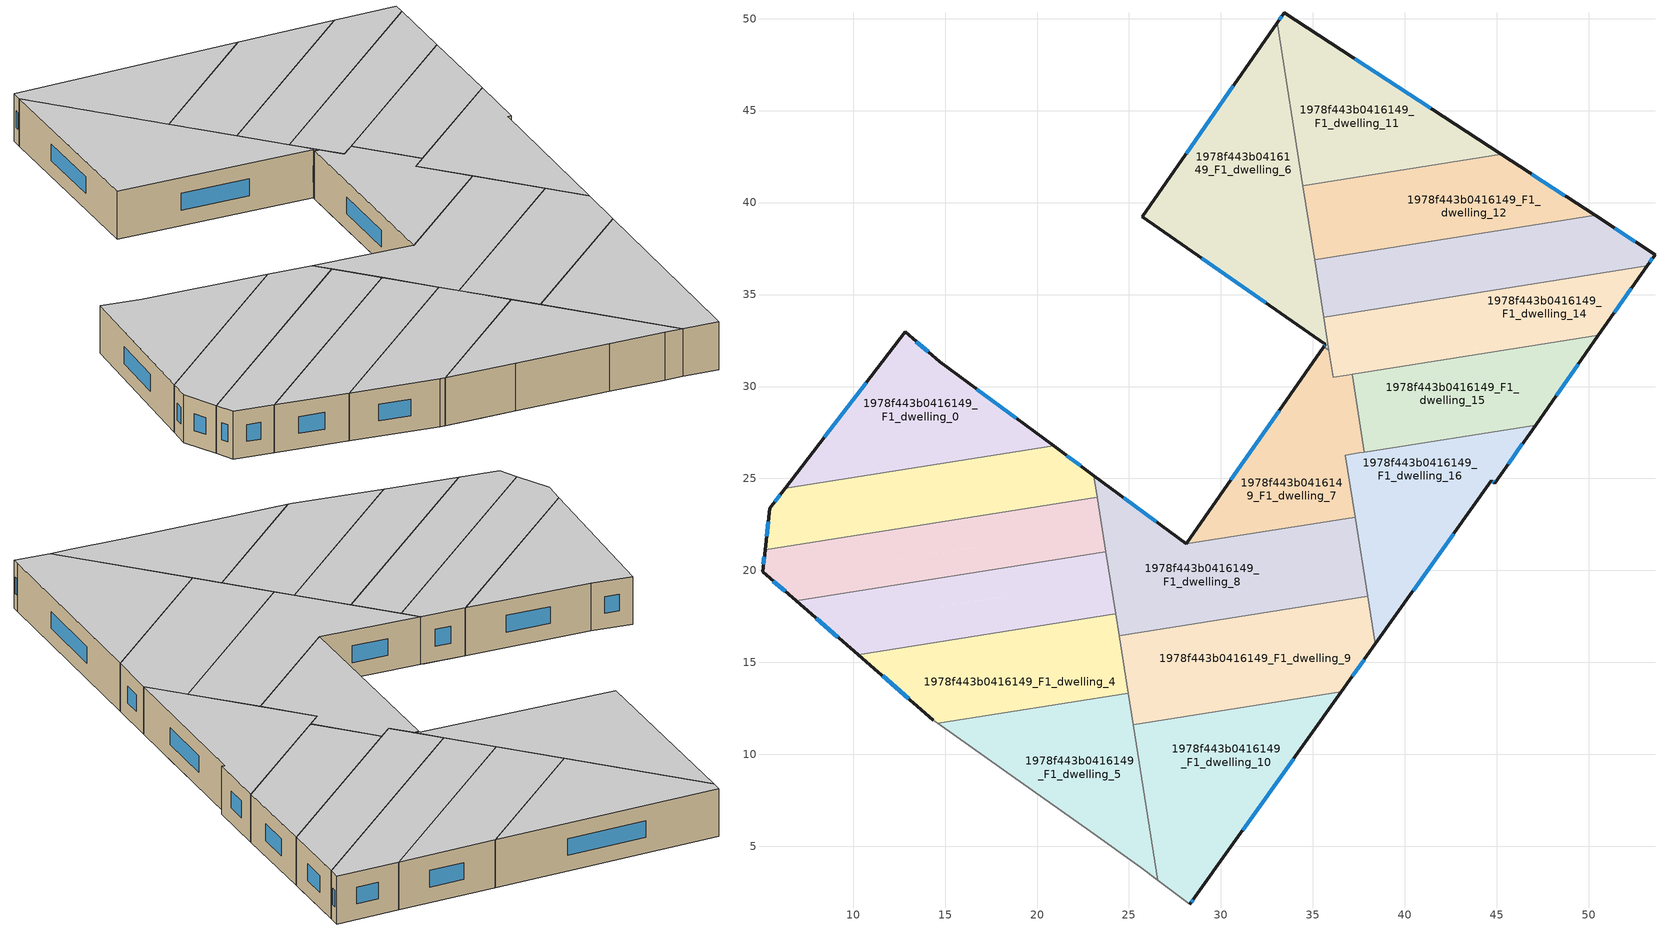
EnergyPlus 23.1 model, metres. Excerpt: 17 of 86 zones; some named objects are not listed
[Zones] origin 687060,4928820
1978f443b0416149_F1_dwelling_0
 floor to 1978f443b0416149_F0_dwelling_7 (EU_floor_Construction): 20.9,26.77 6.32,24.47 12.84,32.97 14.71,31.35 z3
 wall outside (EU_wall_Construction): 20.9,26.77 14.71,31.35 12.84,32.97 6.32,24.47 z3:6
 wall to 1978f443b0416149_F1_dwelling_1 (EU_wall_Construction): 6.32,24.47 20.9,26.77 z3:6
 window (EU_Window_Construction): 10.72,30.21 8.44,27.23 / 14.1,31.88 13.45,32.44 / 18.88,28.26 16.72,29.86 z3.98:5.02
 ceiling to 1978f443b0416149_F2_dwelling_0 (EU_floor_Construction): 20.9,26.77 14.71,31.35 12.84,32.97 6.32,24.47 z6
1978f443b0416149_F1_dwelling_1
 floor to 1978f443b0416149_F0_dwelling_9 (EU_floor_Construction): 16.46,24.27 16.67,22.93 5.21,21.12 5.38,22.52 z3
 floor to 1978f443b0416149_F0_dwelling_8 (EU_floor_Construction): 23.09,25.15 23.27,23.97 16.67,22.93 16.46,24.27 16.5,24.27 22.91,25.29 z3
 floor to 1978f443b0416149_F0_dwelling_7 (EU_floor_Construction): 22.91,25.29 16.48,24.27 16.46,24.27 5.38,22.52 5.48,23.37 6.32,24.47 20.9,26.77 z3
 wall outside (EU_wall_Construction): 23.08,25.16 20.9,26.77 / 6.32,24.47 5.48,23.37 5.21,21.12 z3:6
 wall to 1978f443b0416149_F1_dwelling_2 (EU_wall_Construction): 5.21,21.12 23.27,23.97 z3:6
 wall to 1978f443b0416149_F1_dwelling_8 (EU_wall_Construction): 23.27,23.97 23.08,25.16 z3:6
 window (EU_Window_Construction): 22.37,25.68 21.61,26.25 / 5.39,22.64 5.3,21.85 / 6.04,24.11 5.75,23.73 z3.98:5.02
 ceiling to 1978f443b0416149_F2_dwelling_1 (EU_floor_Construction): 23.27,23.97 23.08,25.16 20.9,26.77 6.32,24.47 5.48,23.37 5.21,21.12 z6
1978f443b0416149_F1_dwelling_10
 floor to 1978f443b0416149_F0_dwelling_16 (EU_floor_Construction): 36.53,13.4 28.58,2.23 28.31,1.85 28.25,1.89 26.68,11.84 z3
 floor to 1978f443b0416149_F0_dwelling_17 (EU_floor_Construction): 26.68,11.84 28.25,1.89 26.56,3.17 25.23,11.61 z3
 wall outside (EU_wall_Construction): 28.31,1.85 28.59,2.23 36.54,13.4 z3:6
 wall to 1978f443b0416149_F1_dwelling_9 (EU_wall_Construction): 36.54,13.4 25.23,11.61 z3:6
 wall adiabatic (EU_wall_Construction): 26.56,3.17 28.31,1.85 z3:6
 wall to 1978f443b0416149_F1_dwelling_5 (EU_wall_Construction): 25.23,11.61 26.56,3.17 z3:6
 window (EU_Window_Construction): 31.17,5.86 33.95,9.77 / 28.4,1.98 28.49,2.11 z3.98:5.02
 ceiling to 1978f443b0416149_F2_dwelling_10 (EU_floor_Construction): 28.59,2.23 36.54,13.4 25.23,11.61 26.56,3.17 28.31,1.85 z6
1978f443b0416149_F1_dwelling_11
 floor adiabatic (EU_floor_Construction): 45.24,42.62 34.45,40.91 33.05,49.77 33.44,50.32 z3
 wall outside (EU_wall_Construction): 45.24,42.62 33.44,50.32 33.05,49.77 z3:6
 wall to 1978f443b0416149_F1_dwelling_12 (EU_wall_Construction): 34.45,40.91 45.24,42.62 z3:6
 wall to 1978f443b0416149_F1_dwelling_6 (EU_wall_Construction): 33.05,49.77 34.45,40.91 z3:6
 window (EU_Window_Construction): 33.31,50.14 33.17,49.95 / 41.4,45.12 37.28,47.82 z3.98:5.02
 ceiling to 1978f443b0416149_F2_dwelling_11 (EU_floor_Construction): 45.24,42.62 33.44,50.32 33.05,49.77 34.45,40.91 z6
1978f443b0416149_F1_dwelling_12
 floor to 1978f443b0416149_F0_dwelling_2 (EU_floor_Construction): 50.33,39.3 39.49,37.58 38.98,40.86 46.19,42 z3
 floor to 1978f443b0416149_F0_dwelling_0 (EU_floor_Construction): 46.19,42 35.41,40.3 35.3,41.05 45.24,42.62 z3
 floor adiabatic (EU_floor_Construction): 38.98,40.86 39.49,37.58 35.09,36.89 34.45,40.91 35.3,41.05 35.41,40.3 z3
 wall outside (EU_wall_Construction): 50.34,39.3 45.24,42.62 z3:6
 wall to 1978f443b0416149_F1_dwelling_13 (EU_wall_Construction): 35.09,36.89 50.34,39.3 z3:6
 wall to 1978f443b0416149_F1_dwelling_6 (EU_wall_Construction): 34.45,40.91 35.09,36.89 z3:6
 window (EU_Window_Construction): 48.68,40.38 46.9,41.54 z3.98:5.02
 ceiling to 1978f443b0416149_F2_dwelling_12 (EU_floor_Construction): 50.34,39.3 45.24,42.62 34.45,40.91 35.09,36.89 z6
1978f443b0416149_F1_dwelling_13
 floor to 1978f443b0416149_F0_dwelling_4 (EU_floor_Construction): 53.59,37.17 53.17,36.56 43.25,34.99 43.05,36.26 52.66,37.78 z3
 floor to 1978f443b0416149_F0_dwelling_2 (EU_floor_Construction): 52.66,37.78 39.79,35.74 39.49,37.58 50.33,39.3 z3
 floor to 1978f443b0416149_F0_dwelling_5 (EU_floor_Construction): 43.05,36.26 43.25,34.99 35.58,33.78 35.38,35.04 z3
 floor to 1978f443b0416149_F0_dwelling_3 (EU_floor_Construction): 39.49,37.58 39.79,35.74 35.38,35.04 35.09,36.89 z3
 wall outside (EU_wall_Construction): 53.17,36.56 53.6,37.17 50.34,39.3 z3:6
 wall to 1978f443b0416149_F1_dwelling_14 (EU_wall_Construction): 35.58,33.78 53.17,36.56 z3:6
 wall to 1978f443b0416149_F1_dwelling_6 (EU_wall_Construction): 35.09,36.89 35.58,33.78 z3:6
 window (EU_Window_Construction): 52.54,37.86 51.4,38.61 / 53.31,36.76 53.46,36.97 z3.98:5.02
 ceiling to 1978f443b0416149_F2_dwelling_13 (EU_floor_Construction): 53.17,36.56 53.6,37.17 50.34,39.3 35.09,36.89 35.58,33.78 z6
1978f443b0416149_F1_dwelling_14
 floor to 1978f443b0416149_F0_dwelling_5 (EU_floor_Construction): 43.25,34.99 43.71,32.05 36.04,30.84 35.58,33.78 z3
 floor to 1978f443b0416149_F0_dwelling_4 (EU_floor_Construction): 53.17,36.56 50.79,33.17 43.71,32.05 43.25,34.99 z3
 floor to 1978f443b0416149_F0_dwelling_6 (EU_floor_Construction): 50.79,33.17 50.52,32.78 37.13,30.67 36.83,30.62 36.09,30.5 36.04,30.84 z3
 wall outside (EU_wall_Construction): 50.52,32.78 53.17,36.56 z3:6
 wall to 1978f443b0416149_F1_dwelling_15 (EU_wall_Construction): 37.13,30.67 50.52,32.78 z3:6
 wall to 1978f443b0416149_F1_dwelling_7 (EU_wall_Construction): 35.86,31.98 36.09,30.5 36.83,30.62 / 36.84,30.62 37.13,30.67 z3:6
 wall to 1978f443b0416149_F1_dwelling_6 (EU_wall_Construction): 35.58,33.78 35.86,31.98 z3:6
 window (EU_Window_Construction): 51.38,34.01 52.31,35.33 z3.98:5.02
 ceiling to 1978f443b0416149_F2_dwelling_14 (EU_floor_Construction): 50.52,32.78 53.17,36.56 35.58,33.78 36.09,30.5 z6
1978f443b0416149_F1_dwelling_15
 floor to 1978f443b0416149_F0_dwelling_6 (EU_floor_Construction): 50.52,32.78 47.1,27.9 37.8,26.43 37.13,30.67 z3
 wall outside (EU_wall_Construction): 47.1,27.9 50.52,32.78 z3:6
 wall to 1978f443b0416149_F1_dwelling_7 (EU_wall_Construction): 37.13,30.67 37.8,26.43 z3:6
 wall to 1978f443b0416149_F1_dwelling_16 (EU_wall_Construction): 37.8,26.43 47.1,27.9 z3:6
 window (EU_Window_Construction): 48.22,29.49 49.41,31.2 z3.98:5.02
 ceiling to 1978f443b0416149_F2_dwelling_15 (EU_floor_Construction): 47.1,27.9 50.52,32.78 37.13,30.67 37.8,26.43 z6
1978f443b0416149_F1_dwelling_16
 floor to 1978f443b0416149_F0_dwelling_6 (EU_floor_Construction): 47.1,27.9 44.9,24.75 44.7,24.88 44.21,24.18 37.27,23.09 36.77,26.27 z3
 floor to 1978f443b0416149_F0_dwelling_13 (EU_floor_Construction): 40.28,18.66 38.39,16.01 38.02,18.3 z3
 floor to 1978f443b0416149_F0_dwelling_10 (EU_floor_Construction): 44.21,24.18 40.28,18.66 38.02,18.3 37.27,23.09 z3
 wall outside (EU_wall_Construction): 38.39,16 44.71,24.88 44.9,24.75 47.1,27.9 z3:6
 wall to 1978f443b0416149_F1_dwelling_8 (EU_wall_Construction): 37.3,22.89 37.98,18.59 z3:6
 wall to 1978f443b0416149_F1_dwelling_7 (EU_wall_Construction): 37.8,26.43 37.51,26.39 / 37.5,26.39 36.77,26.27 37.3,22.89 z3:6
 wall to 1978f443b0416149_F1_dwelling_9 (EU_wall_Construction): 37.98,18.59 38.39,16 z3:6
 window (EU_Window_Construction): 45.61,25.78 46.39,26.88 / 44.77,24.84 44.83,24.79 / 40.44,18.89 42.65,21.99 z3.98:5.02
 ceiling to 1978f443b0416149_F2_dwelling_16 (EU_floor_Construction): 38.39,16 44.71,24.88 44.9,24.75 47.1,27.9 36.77,26.27 z6
1978f443b0416149_F1_dwelling_2
 floor to 1978f443b0416149_F0_dwelling_9 (EU_floor_Construction): 16.67,22.93 16.92,21.32 5.56,19.53 5.08,19.94 5.21,21.12 z3
 floor to 1978f443b0416149_F0_dwelling_8 (EU_floor_Construction): 23.27,23.97 23.53,22.37 20.99,21.97 21.21,20.6 17.18,19.97 16.96,21.33 16.92,21.32 16.67,22.93 z3
 floor adiabatic (EU_floor_Construction): 23.53,22.37 23.74,21 21.21,20.6 20.99,21.97 z3
 floor to 1978f443b0416149_F0_dwelling_11 (EU_floor_Construction): 16.96,21.33 17.18,19.97 6.92,18.34 5.56,19.53 z3
 wall outside (EU_wall_Construction): 5.21,21.12 5.08,19.94 6.92,18.34 z3:6
 wall to 1978f443b0416149_F1_dwelling_3 (EU_wall_Construction): 6.92,18.34 23.74,21 z3:6
 wall to 1978f443b0416149_F1_dwelling_8 (EU_wall_Construction): 23.74,21 23.27,23.97 z3:6
 window (EU_Window_Construction): 5.17,20.74 5.12,20.32 / 5.67,19.42 6.32,18.86 z3.98:5.02
 ceiling to 1978f443b0416149_F2_dwelling_2 (EU_floor_Construction): 23.74,21 23.27,23.97 5.21,21.12 5.08,19.94 6.92,18.34 z6
1978f443b0416149_F1_dwelling_3
 floor to 1978f443b0416149_F0_dwelling_14 (EU_floor_Construction): 23.98,19.49 24.27,17.64 10.27,15.42 8.43,17.03 z3
 floor to 1978f443b0416149_F0_dwelling_11 (EU_floor_Construction): 17.18,19.97 17.42,18.45 8.43,17.03 6.92,18.34 z3
 floor to 1978f443b0416149_F0_dwelling_8 (EU_floor_Construction): 21.21,20.6 21.45,19.09 17.42,18.45 17.18,19.97 z3
 floor adiabatic (EU_floor_Construction): 23.74,21 23.98,19.49 21.45,19.09 21.21,20.6 z3
 wall outside (EU_wall_Construction): 6.92,18.34 10.27,15.42 z3:6
 wall to 1978f443b0416149_F1_dwelling_4 (EU_wall_Construction): 10.27,15.42 24.27,17.64 z3:6
 wall to 1978f443b0416149_F1_dwelling_8 (EU_wall_Construction): 24.27,17.64 23.74,21 z3:6
 window (EU_Window_Construction): 8.01,17.39 9.18,16.37 z3.98:5.02
 ceiling to 1978f443b0416149_F2_dwelling_3 (EU_floor_Construction): 24.27,17.64 23.74,21 6.92,18.34 10.27,15.42 z6
1978f443b0416149_F1_dwelling_4
 floor to 1978f443b0416149_F0_dwelling_14 (EU_floor_Construction): 24.27,17.64 24.51,16.16 11.74,14.15 10.27,15.42 z3
 floor to 1978f443b0416149_F0_dwelling_15 (EU_floor_Construction): 24.51,16.16 24.95,13.34 14.6,11.7 14.37,11.86 11.74,14.15 z3
 wall outside (EU_wall_Construction): 10.27,15.42 14.37,11.86 z3:6
 wall to 1978f443b0416149_F1_dwelling_5 (EU_wall_Construction): 14.6,11.7 24.95,13.34 z3:6
 wall adiabatic (EU_wall_Construction): 14.37,11.86 14.6,11.7 z3:6
 wall to 1978f443b0416149_F1_dwelling_9 (EU_wall_Construction): 24.95,13.34 24.46,16.45 z3:6
 wall to 1978f443b0416149_F1_dwelling_8 (EU_wall_Construction): 24.46,16.45 24.27,17.64 z3:6
 window (EU_Window_Construction): 11.6,14.26 13.03,13.02 z3.98:5.02
 ceiling to 1978f443b0416149_F2_dwelling_4 (EU_floor_Construction): 24.95,13.34 24.27,17.64 10.27,15.42 14.37,11.86 14.6,11.7 z6
1978f443b0416149_F1_dwelling_5
 floor to 1978f443b0416149_F0_dwelling_15 (EU_floor_Construction): 24.95,13.34 25.18,11.9 16.29,10.5 14.6,11.7 z3
 floor to 1978f443b0416149_F0_dwelling_17 (EU_floor_Construction): 25.18,11.9 26.56,3.17 25.67,3.84 22.89,5.82 18.17,9.16 16.29,10.5 z3
 wall adiabatic (EU_wall_Construction): 14.6,11.7 18.17,9.16 22.89,5.82 25.67,3.84 26.56,3.17 z3:6
 wall to 1978f443b0416149_F1_dwelling_9 (EU_wall_Construction): 25.23,11.61 24.95,13.34 z3:6
 ceiling to 1978f443b0416149_F2_dwelling_5 (EU_floor_Construction): 26.56,3.17 24.95,13.34 14.6,11.7 18.17,9.16 22.89,5.82 25.67,3.84 z6
1978f443b0416149_F1_dwelling_6
 floor adiabatic (EU_floor_Construction): 33.05,49.77 34.57,40.17 26.27,38.85 25.72,39.24 z3; 34.57,40.17 35.38,35.04 32.4,34.57 26.27,38.85 z3
 floor to 1978f443b0416149_F0_dwelling_5 (EU_floor_Construction): 35.38,35.04 35.86,31.98 35.59,32.17 35.68,32.29 32.4,34.57 z3
 wall outside (EU_wall_Construction): 33.05,49.77 25.72,39.24 35.68,32.29 35.59,32.17 z3:6
 wall to 1978f443b0416149_F1_dwelling_7 (EU_wall_Construction): 35.59,32.17 35.86,31.98 z3:6
 window (EU_Window_Construction): 35.65,32.25 35.62,32.21 / 28.95,36.98 32.44,34.55 / 30.66,46.34 28.1,42.66 z3.98:5.02
 ceiling to 1978f443b0416149_F2_dwelling_6 (EU_floor_Construction): 35.86,31.98 33.05,49.77 25.72,39.24 35.68,32.29 35.59,32.17 z6
1978f443b0416149_F1_dwelling_7
 floor to 1978f443b0416149_F0_dwelling_5 (EU_floor_Construction): 35.86,31.98 36.04,30.84 34.49,30.59 35.59,32.17 z3
 floor to 1978f443b0416149_F0_dwelling_6 (EU_floor_Construction): 37.13,30.67 37.8,26.43 37.51,26.39 36.77,26.27 37.27,23.09 28.26,21.66 34.49,30.59 36.04,30.84 36.09,30.5 36.83,30.62 z3
 floor to 1978f443b0416149_F0_dwelling_12 (EU_floor_Construction): 32.1,22.27 32.13,22.08 28.11,21.44 28.26,21.66 z3
 floor to 1978f443b0416149_F0_dwelling_10 (EU_floor_Construction): 37.27,23.09 37.3,22.89 32.13,22.08 32.1,22.27 z3
 wall outside (EU_wall_Construction): 35.59,32.17 28.11,21.44 z3:6
 wall to 1978f443b0416149_F1_dwelling_8 (EU_wall_Construction): 28.11,21.44 37.3,22.89 z3:6
 window (EU_Window_Construction): 33.16,28.68 30.54,24.93 z3.98:5.02
 ceiling to 1978f443b0416149_F2_dwelling_7 (EU_floor_Construction): 37.3,22.89 36.77,26.27 37.51,26.39 37.8,26.43 37.13,30.67 36.83,30.62 36.09,30.5 35.86,31.98 35.59,32.17 28.11,21.44 z6
1978f443b0416149_F1_dwelling_8
 floor to 1978f443b0416149_F0_dwelling_10 (EU_floor_Construction): 37.3,22.89 37.98,18.59 32.81,17.77 32.13,22.08 z3
 floor to 1978f443b0416149_F0_dwelling_12 (EU_floor_Construction): 32.13,22.08 32.81,17.77 25.94,16.69 25.46,19.72 23.98,19.49 23.53,22.37 26.27,22.8 28.11,21.44 z3
 floor to 1978f443b0416149_F0_dwelling_14 (EU_floor_Construction): 25.46,19.72 25.94,16.69 24.46,16.45 23.98,19.49 z3
 floor to 1978f443b0416149_F0_dwelling_8 (EU_floor_Construction): 26.27,22.8 23.53,22.37 23.09,25.15 z3
 wall outside (EU_wall_Construction): 28.11,21.44 23.08,25.16 z3:6
 wall to 1978f443b0416149_F1_dwelling_9 (EU_wall_Construction): 24.46,16.45 37.98,18.59 z3:6
 window (EU_Window_Construction): 26.47,22.65 24.72,23.95 z3.98:5.02
 ceiling to 1978f443b0416149_F2_dwelling_8 (EU_floor_Construction): 37.98,18.59 37.3,22.89 28.11,21.44 23.08,25.16 24.46,16.45 z6
1978f443b0416149_F1_dwelling_9
 floor to 1978f443b0416149_F0_dwelling_13 (EU_floor_Construction): 38.02,18.3 38.39,16.01 36.77,13.74 26.66,12.14 25.99,16.4 26.13,16.42 z3
 floor to 1978f443b0416149_F0_dwelling_10 (EU_floor_Construction): 37.98,18.59 38.02,18.3 32.86,17.49 32.81,17.77 z3
 floor to 1978f443b0416149_F0_dwelling_15 (EU_floor_Construction): 25.99,16.4 26.66,12.14 26.56,12.12 25.18,11.9 24.51,16.16 25.89,16.38 z3
 floor to 1978f443b0416149_F0_dwelling_16 (EU_floor_Construction): 36.77,13.74 36.53,13.4 26.68,11.84 26.63,12.13 26.66,12.14 z3
 floor to 1978f443b0416149_F0_dwelling_14 (EU_floor_Construction): 25.94,16.69 25.99,16.4 25.89,16.38 24.51,16.16 24.46,16.45 z3
 floor to 1978f443b0416149_F0_dwelling_17 (EU_floor_Construction): 26.63,12.13 26.68,11.84 25.23,11.61 25.18,11.9 26.56,12.12 z3
 floor to 1978f443b0416149_F0_dwelling_12 (EU_floor_Construction): 32.81,17.77 32.86,17.49 26.13,16.42 25.99,16.4 25.94,16.69 z3
 wall outside (EU_wall_Construction): 36.54,13.4 38.39,16 z3:6
 window (EU_Window_Construction): 37.14,14.25 37.79,15.16 z3.98:5.02
 ceiling to 1978f443b0416149_F2_dwelling_9 (EU_floor_Construction): 36.54,13.4 38.39,16 37.98,18.59 24.46,16.45 25.23,11.61 z6
[Building]
EU S2 Campaign: North Axis=0; Terrain=City; Solar Distribution=FullExterior
[Site:Location]
Bologna: Latitude=44.5; Longitude=11.25; Time Zone=1; Elevation=37
[SizingPeriod:WeatherFileDays]
AnnualSizingPeriod: Begin Month=1; Begin Day of Month=1; End Month=12; End Day of Month=31; Day of Week for Start Day=Monday; Use Weather File Daylight Saving Period=No; Use Weather File Rain and Snow Indicators=No
[MATERIAL]
EU_InternalMass_Material: Roughness=MediumRough; Thickness=0.1; Conductivity=1; Density=1800; Specific Heat=900; Thermal Absorptance=0.9; Solar Absorptance=0.7; Visible Absorptance=0.7
[MATERIAL:NOMASS] Roughness=MediumRough; Thermal Absorptance=0.9; Solar Absorptance=0.7; Visible Absorptance=0.7
Name | Thermal Resistance
EU_wall_NoMass | 0.905828
EU_floor_NoMass | 0.67114
[WINDOWMATERIAL:SIMPLEGLAZINGSYSTEM]
EU_Window_SimpleGlazing: UFactor=4.52486; Solar Heat Gain Coefficient=0.85; Visible Transmittance=0.85
[CONSTRUCTION]
EU_wall_Construction: EU_wall_NoMass
EU_floor_Construction: EU_floor_NoMass
EU_Window_Construction: EU_Window_SimpleGlazing
EU_InternalMass_Construction: EU_InternalMass_Material
[ZONE] Type=1; Multiplier=1; Ceiling Height=autocalculate; Floor Area=autocalculate; Part of Total Floor Area=Yes
Name | Volume
1978f443b0416149_F1_dwelling_0; 1978f443b0416149_F1_dwelling_11 | 161.229
1978f443b0416149_F1_dwelling_1; 1978f443b0416149_F1_dwelling_16 | 161.221
1978f443b0416149_F1_dwelling_10 | 193.496
1978f443b0416149_F1_dwelling_12 | 161.226
1978f443b0416149_F1_dwelling_13; 1978f443b0416149_F1_dwelling_14 | 161.257
1978f443b0416149_F1_dwelling_15 | 147.734
1978f443b0416149_F1_dwelling_2 | 162.883
1978f443b0416149_F1_dwelling_3 | 159.631
1978f443b0416149_F1_dwelling_4 | 161.227
1978f443b0416149_F1_dwelling_5 | 161.262
1978f443b0416149_F1_dwelling_6 | 237.422
1978f443b0416149_F1_dwelling_7 | 148.396
1978f443b0416149_F1_dwelling_8 | 208.181
1978f443b0416149_F1_dwelling_9 | 193.497
[INTERNALMASS] Construction=EU_InternalMass_Construction
Name | Zone or ZoneList | Surface Area
1978f443b0416149_F1_dwelling_0_EU_InternalMass | 1978f443b0416149_F1_dwelling_0 | 53.7431
1978f443b0416149_F1_dwelling_1_EU_InternalMass | 1978f443b0416149_F1_dwelling_1 | 53.7386
1978f443b0416149_F1_dwelling_2_EU_InternalMass | 1978f443b0416149_F1_dwelling_2 | 54.2943
1978f443b0416149_F1_dwelling_3_EU_InternalMass | 1978f443b0416149_F1_dwelling_3 | 53.2098
1978f443b0416149_F1_dwelling_4_EU_InternalMass | 1978f443b0416149_F1_dwelling_4 | 53.7427
1978f443b0416149_F1_dwelling_5_EU_InternalMass | 1978f443b0416149_F1_dwelling_5 | 53.7495
1978f443b0416149_F1_dwelling_6_EU_InternalMass | 1978f443b0416149_F1_dwelling_6 | 79.1383
1978f443b0416149_F1_dwelling_7_EU_InternalMass | 1978f443b0416149_F1_dwelling_7 | 49.4657
1978f443b0416149_F1_dwelling_8_EU_InternalMass | 1978f443b0416149_F1_dwelling_8 | 69.3966
1978f443b0416149_F1_dwelling_9_EU_InternalMass | 1978f443b0416149_F1_dwelling_9 | 64.4987
1978f443b0416149_F1_dwelling_10_EU_InternalMass | 1978f443b0416149_F1_dwelling_10 | 64.4982
1978f443b0416149_F1_dwelling_11_EU_InternalMass | 1978f443b0416149_F1_dwelling_11 | 53.7467
1978f443b0416149_F1_dwelling_12_EU_InternalMass | 1978f443b0416149_F1_dwelling_12 | 53.7419
1978f443b0416149_F1_dwelling_13_EU_InternalMass | 1978f443b0416149_F1_dwelling_13 | 53.7525
1978f443b0416149_F1_dwelling_14_EU_InternalMass | 1978f443b0416149_F1_dwelling_14 | 53.7523
1978f443b0416149_F1_dwelling_15_EU_InternalMass | 1978f443b0416149_F1_dwelling_15 | 49.2441
1978f443b0416149_F1_dwelling_16_EU_InternalMass | 1978f443b0416149_F1_dwelling_16 | 53.7417
[OTHEREQUIPMENT] Fuel Type=Electricity; Design Level Calculation Method=Watts/Area; Power per Zone Floor Area=1; Fraction Latent=0; Fraction Radiant=0; Fraction Lost=0; Carbon Dioxide Generation Rate=0; EndUse Subcategory=EU_Step8_InternalGains
Name | Zone or ZoneList or Space or SpaceList | Schedule
EU_Step8_InternalGain_1978f443b0416149_F1_dwelling_0_f000 | 1978f443b0416149_F1_dwelling_0 | EU_Step8_GainSchedule_1978f443b0416149_F1_dwelling_0_f000
EU_Step8_InternalGain_1978f443b0416149_F1_dwelling_1_f000 | 1978f443b0416149_F1_dwelling_1 | EU_Step8_GainSchedule_1978f443b0416149_F1_dwelling_1_f000
EU_Step8_InternalGain_1978f443b0416149_F1_dwelling_2_f000 | 1978f443b0416149_F1_dwelling_2 | EU_Step8_GainSchedule_1978f443b0416149_F1_dwelling_2_f000
EU_Step8_InternalGain_1978f443b0416149_F1_dwelling_3_f000 | 1978f443b0416149_F1_dwelling_3 | EU_Step8_GainSchedule_1978f443b0416149_F1_dwelling_3_f000
EU_Step8_InternalGain_1978f443b0416149_F1_dwelling_4_f000 | 1978f443b0416149_F1_dwelling_4 | EU_Step8_GainSchedule_1978f443b0416149_F1_dwelling_4_f000
EU_Step8_InternalGain_1978f443b0416149_F1_dwelling_5_f000 | 1978f443b0416149_F1_dwelling_5 | EU_Step8_GainSchedule_1978f443b0416149_F1_dwelling_5_f000
EU_Step8_InternalGain_1978f443b0416149_F1_dwelling_6_f000 | 1978f443b0416149_F1_dwelling_6 | EU_Step8_GainSchedule_1978f443b0416149_F1_dwelling_6_f000
EU_Step8_InternalGain_1978f443b0416149_F1_dwelling_7_f000 | 1978f443b0416149_F1_dwelling_7 | EU_Step8_GainSchedule_1978f443b0416149_F1_dwelling_7_f000
EU_Step8_InternalGain_1978f443b0416149_F1_dwelling_8_f000 | 1978f443b0416149_F1_dwelling_8 | EU_Step8_GainSchedule_1978f443b0416149_F1_dwelling_8_f000
EU_Step8_InternalGain_1978f443b0416149_F1_dwelling_9_f000 | 1978f443b0416149_F1_dwelling_9 | EU_Step8_GainSchedule_1978f443b0416149_F1_dwelling_9_f000
EU_Step8_InternalGain_1978f443b0416149_F1_dwelling_10_f000 | 1978f443b0416149_F1_dwelling_10 | EU_Step8_GainSchedule_1978f443b0416149_F1_dwelling_10_f000
EU_Step8_InternalGain_1978f443b0416149_F1_dwelling_11_f000 | 1978f443b0416149_F1_dwelling_11 | EU_Step8_GainSchedule_1978f443b0416149_F1_dwelling_11_f000
EU_Step8_InternalGain_1978f443b0416149_F1_dwelling_12_f000 | 1978f443b0416149_F1_dwelling_12 | EU_Step8_GainSchedule_1978f443b0416149_F1_dwelling_12_f000
EU_Step8_InternalGain_1978f443b0416149_F1_dwelling_13_f000 | 1978f443b0416149_F1_dwelling_13 | EU_Step8_GainSchedule_1978f443b0416149_F1_dwelling_13_f000
EU_Step8_InternalGain_1978f443b0416149_F1_dwelling_14_f000 | 1978f443b0416149_F1_dwelling_14 | EU_Step8_GainSchedule_1978f443b0416149_F1_dwelling_14_f000
EU_Step8_InternalGain_1978f443b0416149_F1_dwelling_15_f000 | 1978f443b0416149_F1_dwelling_15 | EU_Step8_GainSchedule_1978f443b0416149_F1_dwelling_15_f000
EU_Step8_InternalGain_1978f443b0416149_F1_dwelling_16_f000 | 1978f443b0416149_F1_dwelling_16 | EU_Step8_GainSchedule_1978f443b0416149_F1_dwelling_16_f000
[ZONEVENTILATION:DESIGNFLOWRATE] Schedule=EU_AlwaysOn; Design Flow Rate Calculation Method=AirChanges/Hour; Air Changes per Hour=0.73129; Ventilation Type=Natural; Fan Pressure Rise=0; Fan Total Efficiency=1; Constant Term Coefficient=1; Temperature Term Coefficient=0; Velocity Term Coefficient=0; Velocity Squared Term Coefficient=0; Minimum Indoor Temperature=-100; Maximum Indoor Temperature=100; Delta Temperature=-100; Minimum Outdoor Temperature=-100; Maximum Outdoor Temperature=100; Maximum Wind Speed=40
Name | Zone or ZoneList or Space or SpaceList
EU_ConstantAir_1978f443b0416149_F1_dwelling_0 | 1978f443b0416149_F1_dwelling_0
EU_ConstantAir_1978f443b0416149_F1_dwelling_1 | 1978f443b0416149_F1_dwelling_1
EU_ConstantAir_1978f443b0416149_F1_dwelling_2 | 1978f443b0416149_F1_dwelling_2
EU_ConstantAir_1978f443b0416149_F1_dwelling_3 | 1978f443b0416149_F1_dwelling_3
EU_ConstantAir_1978f443b0416149_F1_dwelling_4 | 1978f443b0416149_F1_dwelling_4
EU_ConstantAir_1978f443b0416149_F1_dwelling_5 | 1978f443b0416149_F1_dwelling_5
EU_ConstantAir_1978f443b0416149_F1_dwelling_6 | 1978f443b0416149_F1_dwelling_6
EU_ConstantAir_1978f443b0416149_F1_dwelling_7 | 1978f443b0416149_F1_dwelling_7
EU_ConstantAir_1978f443b0416149_F1_dwelling_8 | 1978f443b0416149_F1_dwelling_8
EU_ConstantAir_1978f443b0416149_F1_dwelling_9 | 1978f443b0416149_F1_dwelling_9
EU_ConstantAir_1978f443b0416149_F1_dwelling_10 | 1978f443b0416149_F1_dwelling_10
EU_ConstantAir_1978f443b0416149_F1_dwelling_11 | 1978f443b0416149_F1_dwelling_11
EU_ConstantAir_1978f443b0416149_F1_dwelling_12 | 1978f443b0416149_F1_dwelling_12
EU_ConstantAir_1978f443b0416149_F1_dwelling_13 | 1978f443b0416149_F1_dwelling_13
EU_ConstantAir_1978f443b0416149_F1_dwelling_14 | 1978f443b0416149_F1_dwelling_14
EU_ConstantAir_1978f443b0416149_F1_dwelling_15 | 1978f443b0416149_F1_dwelling_15
EU_ConstantAir_1978f443b0416149_F1_dwelling_16 | 1978f443b0416149_F1_dwelling_16
[HVACTEMPLATE:ZONE:IDEALLOADSAIRSYSTEM] System Availability Schedule=EU_AlwaysOn; Maximum Heating Supply Air Temperature=50; Minimum Cooling Supply Air Temperature=13; Maximum Heating Supply Air Humidity Ratio=0.0156; Minimum Cooling Supply Air Humidity Ratio=0.0077; Heating Limit=NoLimit; Cooling Limit=NoLimit; Heating Availability Schedule=EU_AlwaysOn; Cooling Availability Schedule=EU_CoolingOff; Dehumidification Control Type=ConstantSensibleHeatRatio; Cooling Sensible Heat Ratio=0.7; Dehumidification Setpoint=60; Humidification Control Type=None; Humidification Setpoint=30; Outdoor Air Method=None; Outdoor Air Flow Rate per Person=0.00944; Outdoor Air Flow Rate per Zone Floor Area=0; Outdoor Air Flow Rate per Zone=0; Demand Controlled Ventilation Type=None; Outdoor Air Economizer Type=NoEconomizer; Heat Recovery Type=None; Sensible Heat Recovery Effectiveness=0.7; Latent Heat Recovery Effectiveness=0.65
Name | Template Thermostat
1978f443b0416149_F1_dwelling_0 | EU_HeatOnly_1978f443b0416149_F1_dwelling_0
1978f443b0416149_F1_dwelling_1 | EU_HeatOnly_1978f443b0416149_F1_dwelling_1
1978f443b0416149_F1_dwelling_2 | EU_HeatOnly_1978f443b0416149_F1_dwelling_2
1978f443b0416149_F1_dwelling_3 | EU_HeatOnly_1978f443b0416149_F1_dwelling_3
1978f443b0416149_F1_dwelling_4 | EU_HeatOnly_1978f443b0416149_F1_dwelling_4
1978f443b0416149_F1_dwelling_5 | EU_HeatOnly_1978f443b0416149_F1_dwelling_5
1978f443b0416149_F1_dwelling_6 | EU_HeatOnly_1978f443b0416149_F1_dwelling_6
1978f443b0416149_F1_dwelling_7 | EU_HeatOnly_1978f443b0416149_F1_dwelling_7
1978f443b0416149_F1_dwelling_8 | EU_HeatOnly_1978f443b0416149_F1_dwelling_8
1978f443b0416149_F1_dwelling_9 | EU_HeatOnly_1978f443b0416149_F1_dwelling_9
1978f443b0416149_F1_dwelling_10 | EU_HeatOnly_1978f443b0416149_F1_dwelling_10
1978f443b0416149_F1_dwelling_11 | EU_HeatOnly_1978f443b0416149_F1_dwelling_11
1978f443b0416149_F1_dwelling_12 | EU_HeatOnly_1978f443b0416149_F1_dwelling_12
1978f443b0416149_F1_dwelling_13 | EU_HeatOnly_1978f443b0416149_F1_dwelling_13
1978f443b0416149_F1_dwelling_14 | EU_HeatOnly_1978f443b0416149_F1_dwelling_14
1978f443b0416149_F1_dwelling_15 | EU_HeatOnly_1978f443b0416149_F1_dwelling_15
1978f443b0416149_F1_dwelling_16 | EU_HeatOnly_1978f443b0416149_F1_dwelling_16
[SIZING:ZONE] Zone Cooling Design Supply Air Temperature Input Method=SupplyAirTemperature; Zone Cooling Design Supply Air Temperature=13; Zone Heating Design Supply Air Temperature Input Method=SupplyAirTemperature; Zone Heating Design Supply Air Temperature=50; Zone Cooling Design Supply Air Humidity Ratio=0.008; Zone Heating Design Supply Air Humidity Ratio=0.008; Cooling Design Air Flow Method=DesignDay; Cooling Design Air Flow Rate=0; Cooling Minimum Air Flow per Zone Floor Area=0.000762; Cooling Minimum Air Flow=0; Cooling Minimum Air Flow Fraction=0.2; Heating Design Air Flow Method=DesignDay; Heating Design Air Flow Rate=0; Heating Maximum Air Flow per Zone Floor Area=0.002032; Heating Maximum Air Flow=0.141576; Heating Maximum Air Flow Fraction=0.3; Account for Dedicated Outdoor Air System=No; Dedicated Outdoor Air System Control Strategy=NeutralSupplyAir; Dedicated Outdoor Air Low Setpoint Temperature for Design=autosize; Dedicated Outdoor Air High Setpoint Temperature for Design=autosize; Zone Load Sizing Method=Sensible Load Only No Latent Load; Zone Latent Cooling Design Supply Air Humidity Ratio Input Method=HumidityRatioDifference; Zone Cooling Design Supply Air Humidity Ratio Difference=0.005; Zone Latent Heating Design Supply Air Humidity Ratio Input Method=HumidityRatioDifference; Zone Humidification Design Supply Air Humidity Ratio Difference=0.005
1978f443b0416149_F1_dwelling_0; 1978f443b0416149_F1_dwelling_1; 1978f443b0416149_F1_dwelling_2; 1978f443b0416149_F1_dwelling_3; 1978f443b0416149_F1_dwelling_4; 1978f443b0416149_F1_dwelling_5; 1978f443b0416149_F1_dwelling_6; 1978f443b0416149_F1_dwelling_7; 1978f443b0416149_F1_dwelling_8; 1978f443b0416149_F1_dwelling_9; 1978f443b0416149_F1_dwelling_10; 1978f443b0416149_F1_dwelling_11; 1978f443b0416149_F1_dwelling_12; 1978f443b0416149_F1_dwelling_13; 1978f443b0416149_F1_dwelling_14; 1978f443b0416149_F1_dwelling_15; 1978f443b0416149_F1_dwelling_16
[SCHEDULE:CONSTANT]
Name | Hourly Value
EU_AlwaysOn | 1
EU_CoolingOff | 0
[SCHEDULE:FILE] Column Number=1; Rows to Skip at Top=0; Number of Hours of Data=8760; Column Separator=Comma; Interpolate to Timestep=No; Minutes per Item=60; Adjust Schedule for Daylight Savings=Yes
Name | File
EU_Step8_GainSchedule_1978f443b0416149_F1_dwelling_0_f000 | ../../schedules/1978f443b0416149/1978f443b0416149_F1_dwelling_0_f000_gain.csv
EU_Step8_GainSchedule_1978f443b0416149_F1_dwelling_1_f000 | ../../schedules/1978f443b0416149/1978f443b0416149_F1_dwelling_1_f000_gain.csv
EU_Step8_GainSchedule_1978f443b0416149_F1_dwelling_2_f000 | ../../schedules/1978f443b0416149/1978f443b0416149_F1_dwelling_2_f000_gain.csv
EU_Step8_GainSchedule_1978f443b0416149_F1_dwelling_3_f000 | ../../schedules/1978f443b0416149/1978f443b0416149_F1_dwelling_3_f000_gain.csv
EU_Step8_GainSchedule_1978f443b0416149_F1_dwelling_4_f000 | ../../schedules/1978f443b0416149/1978f443b0416149_F1_dwelling_4_f000_gain.csv
EU_Step8_GainSchedule_1978f443b0416149_F1_dwelling_5_f000 | ../../schedules/1978f443b0416149/1978f443b0416149_F1_dwelling_5_f000_gain.csv
EU_Step8_GainSchedule_1978f443b0416149_F1_dwelling_6_f000 | ../../schedules/1978f443b0416149/1978f443b0416149_F1_dwelling_6_f000_gain.csv
EU_Step8_GainSchedule_1978f443b0416149_F1_dwelling_7_f000 | ../../schedules/1978f443b0416149/1978f443b0416149_F1_dwelling_7_f000_gain.csv
EU_Step8_GainSchedule_1978f443b0416149_F1_dwelling_8_f000 | ../../schedules/1978f443b0416149/1978f443b0416149_F1_dwelling_8_f000_gain.csv
EU_Step8_GainSchedule_1978f443b0416149_F1_dwelling_9_f000 | ../../schedules/1978f443b0416149/1978f443b0416149_F1_dwelling_9_f000_gain.csv
EU_Step8_GainSchedule_1978f443b0416149_F1_dwelling_10_f000 | ../../schedules/1978f443b0416149/1978f443b0416149_F1_dwelling_10_f000_gain.csv
EU_Step8_GainSchedule_1978f443b0416149_F1_dwelling_11_f000 | ../../schedules/1978f443b0416149/1978f443b0416149_F1_dwelling_11_f000_gain.csv
EU_Step8_GainSchedule_1978f443b0416149_F1_dwelling_12_f000 | ../../schedules/1978f443b0416149/1978f443b0416149_F1_dwelling_12_f000_gain.csv
EU_Step8_GainSchedule_1978f443b0416149_F1_dwelling_13_f000 | ../../schedules/1978f443b0416149/1978f443b0416149_F1_dwelling_13_f000_gain.csv
EU_Step8_GainSchedule_1978f443b0416149_F1_dwelling_14_f000 | ../../schedules/1978f443b0416149/1978f443b0416149_F1_dwelling_14_f000_gain.csv
EU_Step8_GainSchedule_1978f443b0416149_F1_dwelling_15_f000 | ../../schedules/1978f443b0416149/1978f443b0416149_F1_dwelling_15_f000_gain.csv
EU_Step8_GainSchedule_1978f443b0416149_F1_dwelling_16_f000 | ../../schedules/1978f443b0416149/1978f443b0416149_F1_dwelling_16_f000_gain.csv
